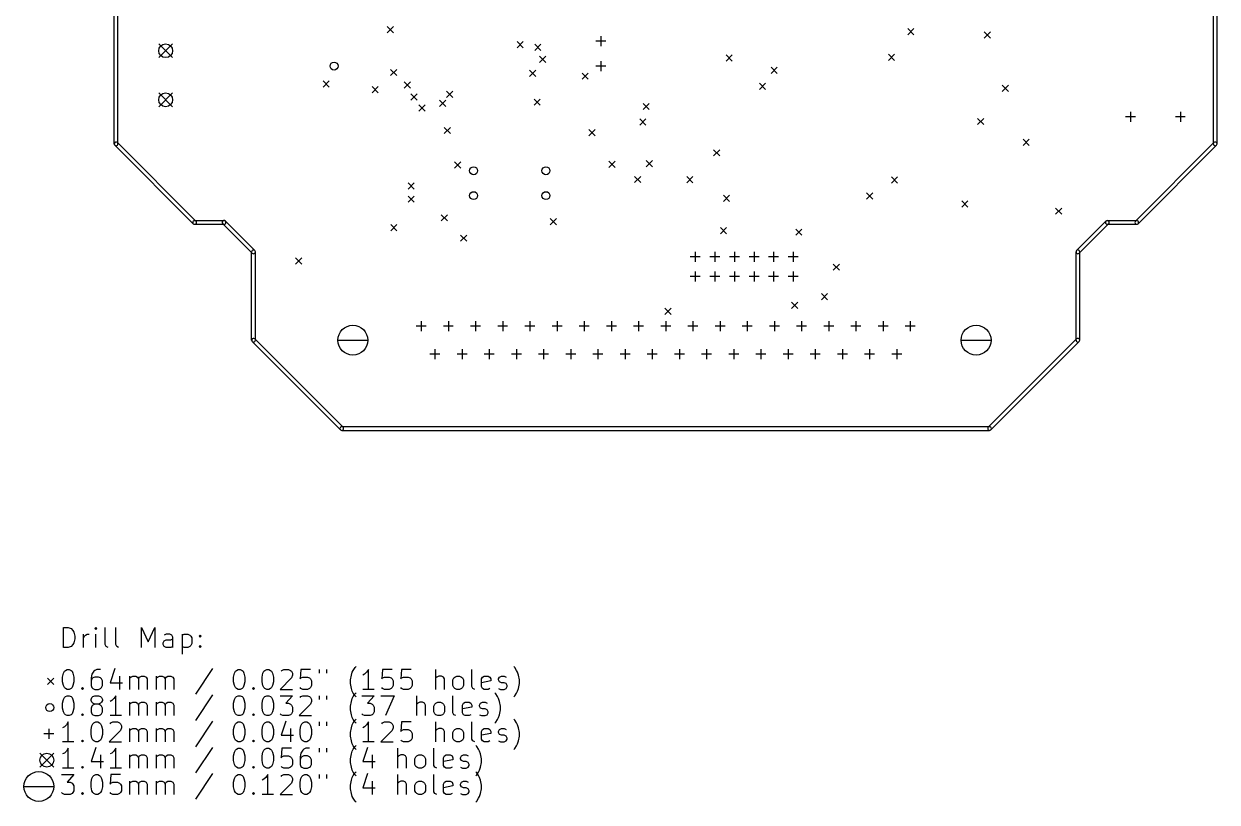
# Model space of a CAD drawing. Extents: x 30158 to 78027, y 7839 to 69497.
# Drawn here: x 30158 to 78027, y 7839 to 39062 of the extents above; entities that cross this region are included whole.
import ezdxf

# ---------------------------------------------------------------- set-up
doc = ezdxf.new("R2010")
doc.units = 0
doc.layers.add('BLACK', color=1, linetype='CONTINUOUS')

msp = doc.modelspace()

# ---------------------------------------------------------------- linework, layer by layer
at = {"layer": 'BLACK'}
for p, q in [((33783, 34245), (33783, 55505)), ((33933, 34245), (33933, 55505)), ((77877, 34245), (77877, 55505)), ((78027, 34245), (78027, 55505)), ((44736, 38954), (44986, 38704)), ((44986, 38954), (44736, 38704)), ((65613, 38870), (65863, 38620)), ((65863, 38870), (65613, 38620)), ((49941, 38348), (50191, 38098)), ((50191, 38348), (49941, 38098)), ((53500, 38370), (53100, 38370)), ((53300, 38570), (53300, 38170)), ((68686, 38744), (68936, 38494)), ((68936, 38744), (68686, 38494)), ((35569, 38262), (36123, 37708)), ((36123, 38262), (35569, 37708)), ((50652, 38247), (50902, 37997)), ((50902, 38247), (50652, 37997)), ((58325, 37820), (58575, 37570)), ((58575, 37820), (58325, 37570)), ((64838, 37847), (65088, 37597)), ((65088, 37847), (64838, 37597)), ((50842, 37764), (51092, 37514)), ((51092, 37764), (50842, 37514)), ((53500, 37370), (53100, 37370)), ((53300, 37570), (53300, 37170)), ((44872, 37235), (45122, 36985)), ((45122, 37235), (44872, 36985)), ((50440, 37204), (50690, 36954)), ((50690, 37204), (50440, 36954)), ((52550, 37090), (52800, 36840)), ((52800, 37090), (52550, 36840)), ((60131, 37326), (60381, 37076)), ((60381, 37326), (60131, 37076)), ((42159, 36772), (42409, 36522)), ((42409, 36772), (42159, 36522)), ((44125, 36545), (44375, 36295)), ((44375, 36545), (44125, 36295)), ((45414, 36736), (45664, 36486)), ((45664, 36736), (45414, 36486)), ((59662, 36681), (59912, 36431)), ((59912, 36681), (59662, 36431)), ((69404, 36600), (69654, 36350)), ((69654, 36600), (69404, 36350)), ((35569, 36294), (36123, 35740)), ((36123, 36294), (35569, 35740)), ((45685, 36257), (45935, 36007)), ((45935, 36257), (45685, 36007)), ((46835, 36000), (47085, 35750)), ((47085, 36000), (46835, 35750)), ((47114, 36356), (47364, 36106)), ((47364, 36356), (47114, 36106)), ((50625, 36045), (50875, 35795)), ((50875, 36045), (50625, 35795)), ((46001, 35815), (46251, 35565)), ((46251, 35815), (46001, 35565)), ((54997, 35870), (55247, 35620)), ((55247, 35870), (54997, 35620)), ((74551, 35527), (74551, 35127)), ((76551, 35527), (76551, 35127)), ((54864, 35249), (55114, 34999)), ((55114, 35249), (54864, 34999)), ((68413, 35270), (68663, 35020)), ((68663, 35270), (68413, 35020)), ((74751, 35327), (74351, 35327)), ((76751, 35327), (76351, 35327)), ((47025, 34908), (47275, 34658)), ((47275, 34908), (47025, 34658)), ((52826, 34823), (53076, 34573)), ((53076, 34823), (52826, 34573)), ((36955, 31042), (33805, 34192)), ((37061, 31148), (33911, 34298)), ((57829, 34014), (58079, 33764)), ((58079, 34014), (57829, 33764)), ((70240, 34433), (70490, 34183)), ((70490, 34433), (70240, 34183)), ((77898, 34298), (74750, 31150)), ((78004, 34192), (74856, 31044)), ((47434, 33529), (47684, 33279)), ((47684, 33529), (47434, 33279)), ((53625, 33547), (53875, 33297)), ((53875, 33547), (53625, 33297)), ((55124, 33575), (55374, 33325)), ((55374, 33575), (55124, 33325)), ((45570, 32679), (45820, 32429)), ((45820, 32679), (45570, 32429)), ((54660, 32942), (54910, 32692)), ((54910, 32942), (54660, 32692)), ((56747, 32932), (56997, 32682)), ((56997, 32932), (56747, 32682)), ((64961, 32921), (65211, 32671)), ((65211, 32921), (64961, 32671)), ((45568, 32155), (45818, 31905)), ((45818, 32155), (45568, 31905)), ((58220, 32183), (58470, 31933)), ((58470, 32183), (58220, 31933)), ((63961, 32279), (64211, 32029)), ((64211, 32279), (63961, 32029)), ((67782, 31959), (68032, 31709)), ((68032, 31959), (67782, 31709)), ((71548, 31671), (71798, 31421)), ((71798, 31671), (71548, 31421)), ((37008, 31170), (38188, 31170)), ((39422, 29968), (38242, 31148)), ((46896, 31406), (47146, 31156)), ((47146, 31406), (46896, 31156)), ((51270, 31250), (51520, 31000)), ((51520, 31250), (51270, 31000)), ((73568, 31149), (72388, 29969)), ((73622, 31171), (74802, 31171)), ((37008, 31020), (38188, 31020)), ((39316, 29862), (38136, 31042)), ((44875, 31011), (45125, 30761)), ((45125, 31011), (44875, 30761)), ((58100, 30887), (58350, 30637)), ((58350, 30887), (58100, 30637)), ((61122, 30831), (61372, 30581)), ((61372, 30831), (61122, 30581)), ((73674, 31043), (72494, 29863)), ((73622, 31021), (74802, 31021)), ((47678, 30590), (47928, 30340)), ((47928, 30590), (47678, 30340)), ((39295, 26372), (39295, 29914)), ((39445, 26372), (39445, 29914)), ((57286, 29718), (56886, 29718)), ((57086, 29918), (57086, 29518)), ((58074, 29718), (57674, 29718)), ((57874, 29918), (57874, 29518)), ((58861, 29718), (58461, 29718)), ((58661, 29918), (58661, 29518)), ((59649, 29718), (59249, 29718)), ((59449, 29918), (59449, 29518)), ((60436, 29718), (60036, 29718)), ((60236, 29918), (60236, 29518)), ((61224, 29718), (60824, 29718)), ((61024, 29918), (61024, 29518)), ((72366, 26371), (72366, 29915)), ((72516, 26371), (72516, 29915)), ((41059, 29670), (41309, 29420)), ((41309, 29670), (41059, 29420)), ((62624, 29426), (62874, 29176)), ((62874, 29426), (62624, 29176)), ((57286, 28930), (56886, 28930)), ((57086, 29130), (57086, 28730)), ((58074, 28930), (57674, 28930)), ((57874, 29130), (57874, 28730)), ((58861, 28930), (58461, 28930)), ((58661, 29130), (58661, 28730)), ((59649, 28930), (59249, 28930)), ((59449, 29130), (59449, 28730)), ((60436, 28930), (60036, 28930)), ((60236, 29130), (60236, 28730)), ((61224, 28930), (60824, 28930)), ((61024, 29130), (61024, 28730)), ((62153, 28247), (62403, 27997)), ((62403, 28247), (62153, 27997)), ((60952, 27894), (61202, 27644)), ((61202, 27894), (60952, 27644)), ((55875, 27658), (56125, 27408)), ((56125, 27658), (55875, 27408)), ((46296, 26931), (45896, 26931)), ((46096, 27131), (46096, 26731)), ((47386, 26931), (46986, 26931)), ((47186, 27131), (47186, 26731)), ((48476, 26931), (48076, 26931)), ((48276, 27131), (48276, 26731)), ((49566, 26931), (49166, 26931)), ((49366, 27131), (49366, 26731)), ((50656, 26931), (50256, 26931)), ((50456, 27131), (50456, 26731)), ((51746, 26931), (51346, 26931)), ((51546, 27131), (51546, 26731)), ((52836, 26931), (52436, 26931)), ((52636, 27131), (52636, 26731)), ((53926, 26931), (53526, 26931)), ((53726, 27131), (53726, 26731)), ((55016, 26931), (54616, 26931)), ((54816, 27131), (54816, 26731)), ((56106, 26931), (55706, 26931)), ((55906, 27131), (55906, 26731)), ((57196, 26931), (56796, 26931)), ((56996, 27131), (56996, 26731)), ((58286, 26931), (57886, 26931)), ((58086, 27131), (58086, 26731)), ((59376, 26931), (58976, 26931)), ((59176, 27131), (59176, 26731)), ((60466, 26931), (60066, 26931)), ((60266, 27131), (60266, 26731)), ((61556, 26931), (61156, 26931)), ((61356, 27131), (61356, 26731)), ((62646, 26931), (62246, 26931)), ((62446, 27131), (62446, 26731)), ((63736, 26931), (63336, 26931)), ((63536, 27131), (63536, 26731)), ((64826, 26931), (64426, 26931)), ((64626, 27131), (64626, 26731)), ((65916, 26931), (65516, 26931)), ((65716, 27131), (65716, 26731)), ((42965, 22882), (39423, 26424)), ((42756, 26371), (43956, 26371)), ((67756, 26371), (68956, 26371)), ((72387, 26424), (68845, 22882)), ((42859, 22776), (39317, 26318)), ((46646, 26011), (46646, 25611)), ((47736, 26011), (47736, 25611)), ((48826, 26011), (48826, 25611)), ((49916, 26011), (49916, 25611)), ((51006, 26011), (51006, 25611)), ((52096, 26011), (52096, 25611)), ((53186, 26011), (53186, 25611)), ((54276, 26011), (54276, 25611)), ((55366, 26011), (55366, 25611)), ((56456, 26011), (56456, 25611)), ((57546, 26011), (57546, 25611)), ((58636, 26011), (58636, 25611)), ((59726, 26011), (59726, 25611)), ((60816, 26011), (60816, 25611)), ((61906, 26011), (61906, 25611)), ((62996, 26011), (62996, 25611)), ((64086, 26011), (64086, 25611)), ((65176, 26011), (65176, 25611)), ((72493, 26318), (68951, 22776)), ((46846, 25811), (46446, 25811)), ((47936, 25811), (47536, 25811)), ((49026, 25811), (48626, 25811)), ((50116, 25811), (49716, 25811)), ((51206, 25811), (50806, 25811)), ((52296, 25811), (51896, 25811)), ((53386, 25811), (52986, 25811)), ((54476, 25811), (54076, 25811)), ((55566, 25811), (55166, 25811)), ((56656, 25811), (56256, 25811)), ((57746, 25811), (57346, 25811)), ((58836, 25811), (58436, 25811)), ((59926, 25811), (59526, 25811)), ((61016, 25811), (60616, 25811)), ((62106, 25811), (61706, 25811)), ((63196, 25811), (62796, 25811)), ((64286, 25811), (63886, 25811)), ((65376, 25811), (64976, 25811)), ((42913, 22903), (68897, 22903)), ((42913, 22753), (68897, 22753)), ((31748, 14044), (31748, 14844)), ((31748, 14844), (31939, 14844)), ((31939, 14844), (32053, 14806)), ((33043, 14844), (33005, 14806)), ((33082, 14806), (33043, 14844)), ((33043, 14844), (33043, 14768)), ((33424, 14158), (33424, 14844)), ((33843, 14158), (33843, 14844)), ((34872, 14044), (34872, 14844)), ((34872, 14844), (35139, 14273)), ((35139, 14273), (35406, 14844)), ((35406, 14844), (35406, 14044)), ((32053, 14806), (32129, 14730)), ((32129, 14730), (32168, 14654)), ((32168, 14654), (32206, 14501)), ((32206, 14387), (32168, 14235)), ((32206, 14501), (32206, 14387)), ((32548, 14044), (32548, 14578)), ((32548, 14425), (32587, 14501)), ((32587, 14501), (32625, 14539)), ((32625, 14539), (32701, 14578)), ((32701, 14578), (32777, 14578)), ((33005, 14806), (33043, 14768)), ((33043, 14768), (33082, 14806)), ((33043, 14044), (33043, 14578)), ((35863, 14578), (35786, 14539)), ((36015, 14578), (35863, 14578)), ((36091, 14539), (36015, 14578)), ((36053, 14349), (36129, 14387)), ((36129, 14463), (36091, 14539)), ((36129, 14044), (36129, 14463)), ((36510, 14578), (36510, 13778)), ((36510, 14539), (36587, 14578)), ((36587, 14578), (36739, 14578)), ((36739, 14578), (36815, 14539)), ((36815, 14539), (36853, 14501)), ((36853, 14501), (36891, 14425)), ((36891, 14425), (36891, 14197)), ((37196, 14501), (37234, 14539)), ((37234, 14463), (37196, 14501)), ((37234, 14539), (37273, 14501)), ((37234, 14539), (37234, 14463)), ((37273, 14501), (37234, 14463)), ((31939, 14044), (31748, 14044)), ((32053, 14082), (31939, 14044)), ((32129, 14158), (32053, 14082)), ((32168, 14235), (32129, 14158)), ((33463, 14082), (33424, 14158)), ((33539, 14044), (33463, 14082)), ((33882, 14082), (33843, 14158)), ((33958, 14044), (33882, 14082)), ((35748, 14235), (35786, 14311)), ((35748, 14158), (35748, 14235)), ((35786, 14082), (35748, 14158)), ((35786, 14311), (35863, 14349)), ((35863, 14044), (35786, 14082)), ((35863, 14349), (36053, 14349)), ((36053, 14044), (35863, 14044)), ((36129, 14082), (36053, 14044)), ((36587, 14044), (36510, 14082)), ((36739, 14044), (36587, 14044)), ((36815, 14082), (36739, 14044)), ((36853, 14120), (36815, 14082)), ((36891, 14197), (36853, 14120)), ((37196, 14082), (37234, 14120)), ((37234, 14044), (37196, 14082)), ((37234, 14120), (37273, 14082)), ((37234, 14120), (37234, 14044)), ((37273, 14082), (37234, 14044)), ((31710, 12859), (31748, 13012)), ((31748, 13012), (31787, 13088)), ((31787, 13088), (31825, 13126)), ((31825, 13126), (31901, 13164)), ((31901, 13164), (31977, 13164)), ((31977, 13164), (32053, 13126)), ((32053, 13126), (32091, 13088)), ((32091, 13088), (32129, 13012)), ((32129, 13012), (32168, 12859)), ((32891, 12974), (32853, 12821)), ((32968, 13088), (32891, 12974)), ((33006, 13126), (32968, 13088)), ((33082, 13164), (33006, 13126)), ((33234, 13164), (33082, 13164)), ((33806, 13202), (33615, 12631)), ((37731, 13202), (37045, 12174)), ((38569, 12859), (38607, 13012)), ((38607, 13012), (38646, 13088)), ((38646, 13088), (38684, 13126)), ((38684, 13126), (38760, 13164)), ((38760, 13164), (38836, 13164)), ((38836, 13164), (38912, 13126)), ((38912, 13126), (38950, 13088)), ((38950, 13088), (38988, 13012)), ((38988, 13012), (39027, 12859)), ((39712, 12859), (39750, 13012)), ((39750, 13012), (39789, 13088)), ((39789, 13088), (39827, 13126)), ((39827, 13126), (39903, 13164)), ((39903, 13164), (39979, 13164)), ((39979, 13164), (40055, 13126)), ((40055, 13126), (40093, 13088)), ((40093, 13088), (40131, 13012)), ((40131, 13012), (40170, 12859)), ((40474, 13088), (40512, 13126)), ((40512, 13126), (40589, 13164)), ((40589, 13164), (40779, 13164)), ((40779, 13164), (40855, 13126)), ((40855, 13126), (40893, 13088)), ((40893, 13088), (40932, 13012)), ((40932, 12936), (40893, 12821)), ((40932, 13012), (40932, 12936)), ((41274, 13164), (41236, 12783)), ((41655, 13164), (41274, 13164)), ((41998, 13164), (41998, 13012)), ((42303, 13164), (42303, 13012)), ((43256, 12745), (43295, 12936)), ((43295, 12936), (43333, 13050)), ((43333, 13050), (43371, 13126)), ((43371, 13126), (43447, 13240)), ((43447, 13240), (43485, 13278)), ((43828, 12974), (43751, 12936)), ((43904, 13050), (43828, 12974)), ((43980, 13164), (43904, 13050)), ((43980, 12364), (43980, 13164)), ((44551, 13164), (44513, 12783)), ((44932, 13164), (44551, 13164)), ((45313, 13164), (45275, 12783)), ((45694, 13164), (45313, 13164)), ((46685, 12364), (46685, 13164)), ((48133, 12478), (48133, 13164)), ((49848, 13240), (49810, 13278)), ((49925, 13126), (49848, 13240)), ((49963, 13050), (49925, 13126)), ((50001, 12936), (49963, 13050)), ((50039, 12745), (50001, 12936)), ((31108, 12813), (31358, 12563)), ((31358, 12813), (31108, 12563)), ((31710, 12669), (31710, 12859)), ((31748, 12517), (31710, 12669)), ((31787, 12440), (31748, 12517)), ((32129, 12517), (32091, 12440)), ((32168, 12669), (32129, 12517)), ((32168, 12859), (32168, 12669)), ((32853, 12821), (32853, 12517)), ((32891, 12783), (32853, 12707)), ((32853, 12517), (32891, 12440)), ((32930, 12821), (32891, 12783)), ((33006, 12859), (32930, 12821)), ((33158, 12859), (33006, 12859)), ((33234, 12821), (33158, 12859)), ((33272, 12783), (33234, 12821)), ((33311, 12707), (33272, 12783)), ((33272, 12440), (33311, 12517)), ((33311, 12517), (33311, 12707)), ((33615, 12631), (34111, 12631)), ((33996, 12898), (33996, 12364)), ((34415, 12364), (34415, 12898)), ((34415, 12821), (34454, 12859)), ((34454, 12859), (34530, 12898)), ((34530, 12898), (34644, 12898)), ((34644, 12898), (34720, 12859)), ((34720, 12859), (34758, 12783)), ((34758, 12783), (34796, 12859)), ((34758, 12783), (34758, 12364)), ((34796, 12859), (34873, 12898)), ((34873, 12898), (34987, 12898)), ((34987, 12898), (35063, 12859)), ((35063, 12859), (35101, 12783)), ((35101, 12783), (35101, 12364)), ((35482, 12364), (35482, 12898)), ((35482, 12821), (35521, 12859)), ((35521, 12859), (35597, 12898)), ((35597, 12898), (35711, 12898)), ((35711, 12898), (35787, 12859)), ((35787, 12859), (35825, 12783)), ((35825, 12783), (35863, 12859)), ((35825, 12783), (35825, 12364)), ((35863, 12859), (35940, 12898)), ((35940, 12898), (36054, 12898)), ((36054, 12898), (36130, 12859)), ((36130, 12859), (36168, 12783)), ((36168, 12783), (36168, 12364)), ((38569, 12669), (38569, 12859)), ((38607, 12517), (38569, 12669)), ((38646, 12440), (38607, 12517)), ((38988, 12517), (38950, 12440)), ((39027, 12669), (38988, 12517)), ((39027, 12859), (39027, 12669)), ((39712, 12669), (39712, 12859)), ((39750, 12517), (39712, 12669)), ((39789, 12440), (39750, 12517)), ((40131, 12517), (40093, 12440)), ((40170, 12669), (40131, 12517)), ((40170, 12859), (40170, 12669)), ((40893, 12821), (40436, 12364)), ((41236, 12783), (41274, 12821)), ((41274, 12821), (41351, 12859)), ((41351, 12859), (41541, 12859)), ((41541, 12859), (41617, 12821)), ((41617, 12821), (41655, 12783)), ((41655, 12783), (41694, 12707)), ((41694, 12517), (41655, 12440)), ((41694, 12707), (41694, 12517)), ((43256, 12593), (43256, 12745)), ((43295, 12402), (43256, 12593)), ((44513, 12783), (44551, 12821)), ((44551, 12821), (44628, 12859)), ((44628, 12859), (44818, 12859)), ((44818, 12859), (44894, 12821)), ((44894, 12821), (44932, 12783)), ((44932, 12783), (44971, 12707)), ((44971, 12517), (44932, 12440)), ((44971, 12707), (44971, 12517)), ((45275, 12783), (45313, 12821)), ((45313, 12821), (45390, 12859)), ((45390, 12859), (45580, 12859)), ((45580, 12859), (45656, 12821)), ((45656, 12821), (45694, 12783)), ((45694, 12783), (45733, 12707)), ((45733, 12517), (45694, 12440)), ((45733, 12707), (45733, 12517)), ((46724, 12859), (46685, 12821)), ((46800, 12898), (46724, 12859)), ((46914, 12898), (46800, 12898)), ((46990, 12859), (46914, 12898)), ((47028, 12783), (46990, 12859)), ((47028, 12364), (47028, 12783)), ((47371, 12745), (47409, 12821)), ((47371, 12517), (47371, 12745)), ((47409, 12440), (47371, 12517)), ((47409, 12821), (47448, 12859)), ((47448, 12859), (47524, 12898)), ((47524, 12898), (47638, 12898)), ((47638, 12898), (47714, 12859)), ((47714, 12859), (47752, 12821)), ((47752, 12821), (47790, 12745)), ((47790, 12517), (47752, 12440)), ((47790, 12745), (47790, 12517)), ((48172, 12402), (48133, 12478)), ((48514, 12783), (48552, 12859)), ((48514, 12478), (48514, 12783)), ((48895, 12707), (48514, 12631)), ((48552, 12402), (48514, 12478)), ((48552, 12859), (48629, 12898)), ((48629, 12898), (48781, 12898)), ((48781, 12898), (48857, 12859)), ((48857, 12859), (48895, 12783)), ((48895, 12783), (48895, 12707)), ((49200, 12783), (49238, 12859)), ((49200, 12745), (49200, 12783)), ((49238, 12669), (49200, 12745)), ((49238, 12859), (49315, 12898)), ((49315, 12631), (49238, 12669)), ((49315, 12898), (49429, 12898)), ((49429, 12631), (49315, 12631)), ((49429, 12898), (49505, 12859)), ((49505, 12593), (49429, 12631)), ((49543, 12517), (49505, 12593)), ((49505, 12402), (49543, 12478)), ((49543, 12478), (49543, 12517)), ((50001, 12402), (50039, 12593)), ((50039, 12593), (50039, 12745)), ((31748, 11957), (31787, 12033)), ((31825, 12402), (31787, 12440)), ((31787, 12033), (31825, 12071)), ((31901, 12364), (31825, 12402)), ((31825, 12071), (31901, 12109)), ((31977, 12364), (31901, 12364)), ((31901, 12109), (31977, 12109)), ((32053, 12402), (31977, 12364)), ((31977, 12109), (32053, 12071)), ((32091, 12440), (32053, 12402)), ((32053, 12071), (32091, 12033)), ((32091, 12033), (32129, 11957)), ((32472, 12402), (32510, 12440)), ((32510, 12364), (32472, 12402)), ((32510, 12440), (32549, 12402)), ((32510, 12440), (32510, 12364)), ((32549, 12402), (32510, 12364)), ((32853, 11957), (32891, 12033)), ((32891, 12440), (32930, 12402)), ((32891, 12033), (32930, 12071)), ((32930, 12402), (33006, 12364)), ((32930, 12071), (33006, 12109)), ((33006, 12364), (33158, 12364)), ((33006, 12109), (33158, 12109)), ((33158, 12364), (33234, 12402)), ((33158, 12109), (33234, 12071)), ((33234, 12402), (33272, 12440)), ((33234, 12071), (33272, 12033)), ((33272, 12033), (33311, 11957)), ((33768, 11995), (33692, 11919)), ((33844, 12109), (33768, 11995)), ((33844, 11309), (33844, 12109)), ((37731, 12147), (37045, 11119)), ((38607, 11957), (38646, 12033)), ((38684, 12402), (38646, 12440)), ((38646, 12033), (38684, 12071)), ((38760, 12364), (38684, 12402)), ((38684, 12071), (38760, 12109)), ((38836, 12364), (38760, 12364)), ((38760, 12109), (38836, 12109)), ((38912, 12402), (38836, 12364)), ((38836, 12109), (38912, 12071)), ((38950, 12440), (38912, 12402)), ((38912, 12071), (38950, 12033)), ((38950, 12033), (38988, 11957)), ((39331, 12402), (39369, 12440)), ((39369, 12364), (39331, 12402)), ((39369, 12440), (39408, 12402)), ((39369, 12440), (39369, 12364)), ((39408, 12402), (39369, 12364)), ((39750, 11957), (39789, 12033)), ((39827, 12402), (39789, 12440)), ((39789, 12033), (39827, 12071)), ((39903, 12364), (39827, 12402)), ((39827, 12071), (39903, 12109)), ((39979, 12364), (39903, 12364)), ((39903, 12109), (39979, 12109)), ((40055, 12402), (39979, 12364)), ((39979, 12109), (40055, 12071)), ((40093, 12440), (40055, 12402)), ((40055, 12071), (40093, 12033)), ((40093, 12033), (40131, 11957)), ((40436, 12364), (40932, 12364)), ((40436, 12109), (40932, 12109)), ((40932, 12109), (40665, 11804)), ((41274, 12402), (41236, 12440)), ((41236, 12033), (41274, 12071)), ((41351, 12364), (41274, 12402)), ((41274, 12071), (41351, 12109)), ((41541, 12364), (41351, 12364)), ((41351, 12109), (41541, 12109)), ((41617, 12402), (41541, 12364)), ((41541, 12109), (41617, 12071)), ((41655, 12440), (41617, 12402)), ((41617, 12071), (41655, 12033)), ((41655, 12033), (41694, 11957)), ((41998, 12109), (41998, 11957)), ((42303, 12109), (42303, 11957)), ((43333, 12288), (43295, 12402)), ((43295, 11881), (43333, 11995)), ((43371, 12212), (43333, 12288)), ((43333, 11995), (43371, 12071)), ((43447, 12098), (43371, 12212)), ((43371, 12071), (43447, 12185)), ((43447, 12185), (43485, 12223)), ((43485, 12059), (43447, 12098)), ((43713, 12109), (44209, 12109)), ((44209, 12364), (43751, 12364)), ((44209, 12109), (43942, 11804)), ((44475, 12109), (45009, 12109)), ((44551, 12402), (44513, 12440)), ((44628, 12364), (44551, 12402)), ((44818, 12364), (44628, 12364)), ((45009, 12109), (44666, 11309)), ((44894, 12402), (44818, 12364)), ((44932, 12440), (44894, 12402)), ((45313, 12402), (45275, 12440)), ((45390, 12364), (45313, 12402)), ((45580, 12364), (45390, 12364)), ((45656, 12402), (45580, 12364)), ((45694, 12440), (45656, 12402)), ((45923, 11309), (45923, 12109)), ((47371, 11423), (47371, 12109)), ((47448, 12402), (47409, 12440)), ((47524, 12364), (47448, 12402)), ((47638, 12364), (47524, 12364)), ((47714, 12402), (47638, 12364)), ((47752, 12440), (47714, 12402)), ((48248, 12364), (48172, 12402)), ((48629, 12364), (48552, 12402)), ((48781, 12364), (48629, 12364)), ((48857, 12402), (48781, 12364)), ((49086, 12185), (49048, 12223)), ((49163, 12071), (49086, 12185)), ((49201, 11995), (49163, 12071)), ((49200, 12402), (49277, 12364)), ((49239, 11881), (49201, 11995)), ((49277, 12364), (49429, 12364)), ((49429, 12364), (49505, 12402)), ((49810, 12059), (49848, 12098)), ((49848, 12098), (49925, 12212)), ((49925, 12212), (49963, 12288)), ((49963, 12288), (50001, 12402)), ((31710, 11804), (31748, 11957)), ((31710, 11614), (31710, 11804)), ((31748, 11462), (31710, 11614)), ((32129, 11957), (32168, 11804)), ((32168, 11614), (32129, 11462)), ((32168, 11804), (32168, 11614)), ((32853, 11919), (32853, 11957)), ((32891, 11843), (32853, 11919)), ((32891, 11690), (32853, 11614)), ((32853, 11614), (32853, 11462)), ((32930, 11804), (32891, 11843)), ((32930, 11728), (32891, 11690)), ((33006, 11766), (32930, 11804)), ((33006, 11766), (32930, 11728)), ((33158, 11766), (33006, 11766)), ((33234, 11804), (33158, 11766)), ((33234, 11728), (33158, 11766)), ((33272, 11843), (33234, 11804)), ((33272, 11690), (33234, 11728)), ((33311, 11919), (33272, 11843)), ((33311, 11614), (33272, 11690)), ((33311, 11957), (33311, 11919)), ((33311, 11462), (33311, 11614)), ((33692, 11919), (33615, 11881)), ((34415, 11309), (34415, 11843)), ((34415, 11766), (34454, 11804)), ((34454, 11804), (34530, 11843)), ((34530, 11843), (34644, 11843)), ((34644, 11843), (34720, 11804)), ((34720, 11804), (34758, 11728)), ((34758, 11728), (34796, 11804)), ((34758, 11728), (34758, 11309)), ((34796, 11804), (34873, 11843)), ((34873, 11843), (34987, 11843)), ((34987, 11843), (35063, 11804)), ((35063, 11804), (35101, 11728)), ((35101, 11728), (35101, 11309)), ((35482, 11309), (35482, 11843)), ((35482, 11766), (35521, 11804)), ((35521, 11804), (35597, 11843)), ((35597, 11843), (35711, 11843)), ((35711, 11843), (35787, 11804)), ((35787, 11804), (35825, 11728)), ((35825, 11728), (35863, 11804)), ((35825, 11728), (35825, 11309)), ((35863, 11804), (35940, 11843)), ((35940, 11843), (36054, 11843)), ((36054, 11843), (36130, 11804)), ((36130, 11804), (36168, 11728)), ((36168, 11728), (36168, 11309)), ((38569, 11804), (38607, 11957)), ((38569, 11614), (38569, 11804)), ((38607, 11462), (38569, 11614)), ((38988, 11957), (39027, 11804)), ((39027, 11614), (38988, 11462)), ((39027, 11804), (39027, 11614)), ((39712, 11804), (39750, 11957)), ((39712, 11614), (39712, 11804)), ((39750, 11462), (39712, 11614)), ((40131, 11957), (40170, 11804)), ((40170, 11614), (40131, 11462)), ((40170, 11804), (40170, 11614)), ((40665, 11804), (40779, 11804)), ((40779, 11804), (40855, 11766)), ((40855, 11766), (40893, 11728)), ((40893, 11728), (40932, 11652)), ((40932, 11652), (40932, 11462)), ((41655, 11766), (41198, 11309)), ((41694, 11881), (41655, 11766)), ((41694, 11957), (41694, 11881)), ((43256, 11690), (43295, 11881)), ((43256, 11538), (43256, 11690)), ((43295, 11347), (43256, 11538)), ((43942, 11804), (44056, 11804)), ((44056, 11804), (44132, 11766)), ((44132, 11766), (44170, 11728)), ((44170, 11728), (44209, 11652)), ((44209, 11652), (44209, 11462)), ((45962, 11804), (45923, 11766)), ((46038, 11843), (45962, 11804)), ((46152, 11843), (46038, 11843)), ((46228, 11804), (46152, 11843)), ((46266, 11728), (46228, 11804)), ((46266, 11309), (46266, 11728)), ((46609, 11690), (46647, 11766)), ((46609, 11462), (46609, 11690)), ((46647, 11766), (46686, 11804)), ((46686, 11804), (46762, 11843)), ((46762, 11843), (46876, 11843)), ((46876, 11843), (46952, 11804)), ((46952, 11804), (46990, 11766)), ((46990, 11766), (47028, 11690)), ((47028, 11690), (47028, 11462)), ((47752, 11728), (47790, 11804)), ((47752, 11423), (47752, 11728)), ((48133, 11652), (47752, 11576)), ((47790, 11804), (47867, 11843)), ((47867, 11843), (48019, 11843)), ((48019, 11843), (48095, 11804)), ((48095, 11804), (48133, 11728)), ((48133, 11728), (48133, 11652)), ((48438, 11728), (48476, 11804)), ((48438, 11690), (48438, 11728)), ((48476, 11614), (48438, 11690)), ((48476, 11804), (48553, 11843)), ((48553, 11576), (48476, 11614)), ((48553, 11843), (48667, 11843)), ((48667, 11576), (48553, 11576)), ((48667, 11843), (48743, 11804)), ((48743, 11538), (48667, 11576)), ((48781, 11462), (48743, 11538)), ((49277, 11690), (49239, 11881)), ((49239, 11347), (49277, 11538)), ((49277, 11538), (49277, 11690)), ((31787, 11385), (31748, 11462)), ((31825, 11347), (31787, 11385)), ((31901, 11309), (31825, 11347)), ((31939, 11054), (31863, 10940)), ((31977, 11309), (31901, 11309)), ((31939, 10254), (31939, 11054)), ((32053, 11347), (31977, 11309)), ((32091, 11385), (32053, 11347)), ((32129, 11462), (32091, 11385)), ((32472, 11347), (32510, 11385)), ((32510, 11309), (32472, 11347)), ((32510, 11385), (32549, 11347)), ((32510, 11385), (32510, 11309)), ((32549, 11347), (32510, 11309)), ((32853, 11462), (32891, 11385)), ((32891, 11385), (32930, 11347)), ((32930, 11347), (33006, 11309)), ((32930, 10978), (32968, 11016)), ((32968, 11016), (33044, 11054)), ((33006, 11309), (33158, 11309)), ((33044, 11054), (33120, 11054)), ((33120, 11054), (33196, 11016)), ((33158, 11309), (33234, 11347)), ((33196, 11016), (33234, 10978)), ((33234, 11347), (33272, 11385)), ((33272, 11385), (33311, 11462)), ((34073, 11309), (33615, 11309)), ((33615, 10978), (33653, 11016)), ((33653, 11016), (33730, 11054)), ((33730, 11054), (33920, 11054)), ((33920, 11054), (33996, 11016)), ((33996, 11016), (34034, 10978)), ((37731, 11092), (37045, 10064)), ((38646, 11385), (38607, 11462)), ((38684, 11347), (38646, 11385)), ((38646, 10978), (38684, 11016)), ((38760, 11309), (38684, 11347)), ((38684, 11016), (38760, 11054)), ((38836, 11309), (38760, 11309)), ((38760, 11054), (38836, 11054)), ((38912, 11347), (38836, 11309)), ((38836, 11054), (38912, 11016)), ((38950, 11385), (38912, 11347)), ((38912, 11016), (38950, 10978)), ((38988, 11462), (38950, 11385)), ((39331, 11347), (39369, 11385)), ((39369, 11309), (39331, 11347)), ((39369, 11385), (39408, 11347)), ((39369, 11385), (39369, 11309)), ((39408, 11347), (39369, 11309)), ((39789, 11385), (39750, 11462)), ((39827, 11347), (39789, 11385)), ((39789, 10978), (39827, 11016)), ((39903, 11309), (39827, 11347)), ((39827, 11016), (39903, 11054)), ((39979, 11309), (39903, 11309)), ((39903, 11054), (39979, 11054)), ((40055, 11347), (39979, 11309)), ((39979, 11054), (40055, 11016)), ((40093, 11385), (40055, 11347)), ((40055, 11016), (40093, 10978)), ((40131, 11462), (40093, 11385)), ((40474, 11347), (40436, 11385)), ((40551, 11309), (40474, 11347)), ((40665, 11092), (40474, 10521)), ((40779, 11309), (40551, 11309)), ((40855, 11347), (40779, 11309)), ((40893, 11385), (40855, 11347)), ((40932, 11462), (40893, 11385)), ((41198, 11309), (41694, 11309)), ((41313, 10978), (41351, 11016)), ((41351, 11016), (41427, 11054)), ((41427, 11054), (41503, 11054)), ((41503, 11054), (41579, 11016)), ((41579, 11016), (41617, 10978)), ((41998, 11054), (41998, 10902)), ((42303, 11054), (42303, 10902)), ((43333, 11233), (43295, 11347)), ((43371, 11157), (43333, 11233)), ((43333, 10940), (43371, 11016)), ((43447, 11043), (43371, 11157)), ((43371, 11016), (43447, 11130)), ((43447, 11130), (43485, 11168)), ((43485, 11004), (43447, 11043)), ((43751, 11347), (43713, 11385)), ((43828, 11309), (43751, 11347)), ((44056, 11309), (43828, 11309)), ((43980, 11054), (43904, 10940)), ((43980, 10254), (43980, 11054)), ((44132, 11347), (44056, 11309)), ((44170, 11385), (44132, 11347)), ((44209, 11462), (44170, 11385)), ((44513, 10978), (44551, 11016)), ((44551, 11016), (44628, 11054)), ((44628, 11054), (44818, 11054)), ((44818, 11054), (44894, 11016)), ((44894, 11016), (44932, 10978)), ((45313, 11054), (45275, 10673)), ((45694, 11054), (45313, 11054)), ((46647, 11385), (46609, 11462)), ((46686, 11347), (46647, 11385)), ((46685, 10254), (46685, 11054)), ((46762, 11309), (46686, 11347)), ((46876, 11309), (46762, 11309)), ((46952, 11347), (46876, 11309)), ((46990, 11385), (46952, 11347)), ((47028, 11462), (46990, 11385)), ((47410, 11347), (47371, 11423)), ((47486, 11309), (47410, 11347)), ((47790, 11347), (47752, 11423)), ((47867, 11309), (47790, 11347)), ((48019, 11309), (47867, 11309)), ((48095, 11347), (48019, 11309)), ((48133, 10368), (48133, 11054)), ((48438, 11347), (48515, 11309)), ((48515, 11309), (48667, 11309)), ((48667, 11309), (48743, 11347)), ((48743, 11347), (48781, 11423)), ((48781, 11423), (48781, 11462)), ((49048, 11004), (49086, 11043)), ((49086, 11043), (49163, 11157)), ((49163, 11157), (49201, 11233)), ((49201, 11233), (49239, 11347)), ((49848, 11130), (49810, 11168)), ((49925, 11016), (49848, 11130)), ((49963, 10940), (49925, 11016)), ((31358, 10578), (30958, 10578)), ((31158, 10778), (31158, 10378)), ((31787, 10864), (31710, 10826)), ((31863, 10940), (31787, 10864)), ((32853, 10749), (32891, 10902)), ((32853, 10559), (32853, 10749)), ((32891, 10407), (32853, 10559)), ((32891, 10902), (32930, 10978)), ((33234, 10978), (33272, 10902)), ((33272, 10902), (33311, 10749)), ((33311, 10559), (33272, 10407)), ((33311, 10749), (33311, 10559)), ((34034, 10711), (33577, 10254)), ((34034, 10978), (34073, 10902)), ((34073, 10826), (34034, 10711)), ((34073, 10902), (34073, 10826)), ((34415, 10254), (34415, 10788)), ((34415, 10711), (34454, 10749)), ((34454, 10749), (34530, 10788)), ((34530, 10788), (34644, 10788)), ((34644, 10788), (34720, 10749)), ((34720, 10749), (34758, 10673)), ((34758, 10673), (34796, 10749)), ((34758, 10673), (34758, 10254)), ((34796, 10749), (34873, 10788)), ((34873, 10788), (34987, 10788)), ((34987, 10788), (35063, 10749)), ((35063, 10749), (35101, 10673)), ((35101, 10673), (35101, 10254)), ((35482, 10254), (35482, 10788)), ((35482, 10711), (35521, 10749)), ((35521, 10749), (35597, 10788)), ((35597, 10788), (35711, 10788)), ((35711, 10788), (35787, 10749)), ((35787, 10749), (35825, 10673)), ((35825, 10673), (35863, 10749)), ((35825, 10673), (35825, 10254)), ((35863, 10749), (35940, 10788)), ((35940, 10788), (36054, 10788)), ((36054, 10788), (36130, 10749)), ((36130, 10749), (36168, 10673)), ((36168, 10673), (36168, 10254)), ((38569, 10749), (38607, 10902)), ((38569, 10559), (38569, 10749)), ((38607, 10407), (38569, 10559)), ((38607, 10902), (38646, 10978)), ((38950, 10978), (38988, 10902)), ((38988, 10902), (39027, 10749)), ((39027, 10559), (38988, 10407)), ((39027, 10749), (39027, 10559)), ((39712, 10749), (39750, 10902)), ((39712, 10559), (39712, 10749)), ((39750, 10407), (39712, 10559)), ((39750, 10902), (39789, 10978)), ((40093, 10978), (40131, 10902)), ((40131, 10902), (40170, 10749)), ((40170, 10559), (40131, 10407)), ((40170, 10749), (40170, 10559)), ((40855, 10788), (40855, 10254)), ((41236, 10749), (41274, 10902)), ((41236, 10559), (41236, 10749)), ((41274, 10407), (41236, 10559)), ((41274, 10902), (41313, 10978)), ((41617, 10978), (41655, 10902)), ((41655, 10902), (41694, 10749)), ((41694, 10559), (41655, 10407)), ((41694, 10749), (41694, 10559)), ((43256, 10635), (43295, 10826)), ((43256, 10483), (43256, 10635)), ((43295, 10826), (43333, 10940)), ((43828, 10864), (43751, 10826)), ((43904, 10940), (43828, 10864)), ((44932, 10711), (44475, 10254)), ((44932, 10978), (44971, 10902)), ((44971, 10826), (44932, 10711)), ((44971, 10902), (44971, 10826)), ((45275, 10673), (45313, 10711)), ((45313, 10711), (45390, 10749)), ((45390, 10749), (45580, 10749)), ((45580, 10749), (45656, 10711)), ((45656, 10711), (45694, 10673)), ((45694, 10673), (45733, 10597)), ((45733, 10597), (45733, 10407)), ((46724, 10749), (46685, 10711)), ((46800, 10788), (46724, 10749)), ((46914, 10788), (46800, 10788)), ((46990, 10749), (46914, 10788)), ((47028, 10673), (46990, 10749)), ((47028, 10254), (47028, 10673)), ((47371, 10635), (47409, 10711)), ((47371, 10407), (47371, 10635)), ((47409, 10711), (47448, 10749)), ((47448, 10749), (47524, 10788)), ((47524, 10788), (47638, 10788)), ((47638, 10788), (47714, 10749)), ((47714, 10749), (47752, 10711)), ((47752, 10711), (47790, 10635)), ((47790, 10635), (47790, 10407)), ((48514, 10673), (48552, 10749)), ((48514, 10368), (48514, 10673)), ((48895, 10597), (48514, 10521)), ((48552, 10749), (48629, 10788)), ((48629, 10788), (48781, 10788)), ((48781, 10788), (48857, 10749)), ((48857, 10749), (48895, 10673)), ((48895, 10673), (48895, 10597)), ((49200, 10673), (49238, 10749)), ((49200, 10635), (49200, 10673)), ((49238, 10559), (49200, 10635)), ((49238, 10749), (49315, 10788)), ((49315, 10521), (49238, 10559)), ((49315, 10788), (49429, 10788)), ((49429, 10788), (49505, 10749)), ((50001, 10826), (49963, 10940)), ((50039, 10635), (50001, 10826)), ((50039, 10483), (50039, 10635)), ((32168, 10254), (31710, 10254)), ((32472, 10292), (32510, 10330)), ((32510, 10254), (32472, 10292)), ((32510, 10330), (32549, 10292)), ((32510, 10330), (32510, 10254)), ((32549, 10292), (32510, 10254)), ((32930, 10330), (32891, 10407)), ((32968, 10292), (32930, 10330)), ((33044, 10254), (32968, 10292)), ((33120, 10254), (33044, 10254)), ((33196, 10292), (33120, 10254)), ((33234, 10330), (33196, 10292)), ((33272, 10407), (33234, 10330)), ((33577, 10254), (34073, 10254)), ((38646, 10330), (38607, 10407)), ((38684, 10292), (38646, 10330)), ((38760, 10254), (38684, 10292)), ((38836, 10254), (38760, 10254)), ((38912, 10292), (38836, 10254)), ((38950, 10330), (38912, 10292)), ((38988, 10407), (38950, 10330)), ((39331, 10292), (39369, 10330)), ((39369, 10254), (39331, 10292)), ((39369, 10330), (39408, 10292)), ((39369, 10330), (39369, 10254)), ((39408, 10292), (39369, 10254)), ((39789, 10330), (39750, 10407)), ((39827, 10292), (39789, 10330)), ((39903, 10254), (39827, 10292)), ((39979, 10254), (39903, 10254)), ((40055, 10292), (39979, 10254)), ((40093, 10330), (40055, 10292)), ((40131, 10407), (40093, 10330)), ((40474, 10521), (40970, 10521)), ((41313, 10330), (41274, 10407)), ((41351, 10292), (41313, 10330)), ((41427, 10254), (41351, 10292)), ((41503, 10254), (41427, 10254)), ((41579, 10292), (41503, 10254)), ((41617, 10330), (41579, 10292)), ((41655, 10407), (41617, 10330)), ((43295, 10292), (43256, 10483)), ((43333, 10178), (43295, 10292)), ((43371, 10102), (43333, 10178)), ((43447, 9988), (43371, 10102)), ((43371, 9961), (43447, 10075)), ((43447, 10075), (43485, 10113)), ((44209, 10254), (43751, 10254)), ((44475, 10254), (44971, 10254)), ((45313, 10292), (45275, 10330)), ((45390, 10254), (45313, 10292)), ((45580, 10254), (45390, 10254)), ((45656, 10292), (45580, 10254)), ((45694, 10330), (45656, 10292)), ((45733, 10407), (45694, 10330)), ((47409, 10330), (47371, 10407)), ((47448, 10292), (47409, 10330)), ((47524, 10254), (47448, 10292)), ((47638, 10254), (47524, 10254)), ((47714, 10292), (47638, 10254)), ((47752, 10330), (47714, 10292)), ((47790, 10407), (47752, 10330)), ((48172, 10292), (48133, 10368)), ((48248, 10254), (48172, 10292)), ((48324, 10075), (48286, 10113)), ((48401, 9961), (48324, 10075)), ((48552, 10292), (48514, 10368)), ((48629, 10254), (48552, 10292)), ((48781, 10254), (48629, 10254)), ((48857, 10292), (48781, 10254)), ((49200, 10292), (49277, 10254)), ((49277, 10254), (49429, 10254)), ((49429, 10521), (49315, 10521)), ((49505, 10483), (49429, 10521)), ((49429, 10254), (49505, 10292)), ((49543, 10407), (49505, 10483)), ((49505, 10292), (49543, 10368)), ((49543, 10368), (49543, 10407)), ((49848, 9988), (49925, 10102)), ((49925, 10102), (49963, 10178)), ((49963, 10178), (50001, 10292)), ((50001, 10292), (50039, 10483)), ((30803, 9800), (31357, 9246)), ((31357, 9800), (30803, 9246)), ((31787, 9809), (31710, 9771)), ((31863, 9885), (31787, 9809)), ((31939, 9999), (31863, 9885)), ((31939, 9199), (31939, 9999)), ((33044, 10037), (32853, 9466)), ((33234, 9733), (33234, 9199)), ((33692, 9809), (33615, 9771)), ((33768, 9885), (33692, 9809)), ((33844, 9999), (33768, 9885)), ((33844, 9199), (33844, 9999)), ((34415, 9199), (34415, 9733)), ((34415, 9656), (34454, 9694)), ((34454, 9694), (34530, 9733)), ((34530, 9733), (34644, 9733)), ((34644, 9733), (34720, 9694)), ((34720, 9694), (34758, 9618)), ((34758, 9618), (34796, 9694)), ((34758, 9618), (34758, 9199)), ((34796, 9694), (34873, 9733)), ((34873, 9733), (34987, 9733)), ((34987, 9733), (35063, 9694)), ((35063, 9694), (35101, 9618)), ((35101, 9618), (35101, 9199)), ((35482, 9199), (35482, 9733)), ((35482, 9656), (35521, 9694)), ((35521, 9694), (35597, 9733)), ((35597, 9733), (35711, 9733)), ((35711, 9733), (35787, 9694)), ((35787, 9694), (35825, 9618)), ((35825, 9618), (35863, 9694)), ((35825, 9618), (35825, 9199)), ((35863, 9694), (35940, 9733)), ((35940, 9733), (36054, 9733)), ((36054, 9733), (36130, 9694)), ((36130, 9694), (36168, 9618)), ((36168, 9618), (36168, 9199)), ((37731, 10037), (37045, 9009)), ((38569, 9694), (38607, 9847)), ((38569, 9504), (38569, 9694)), ((38607, 9847), (38646, 9923)), ((38646, 9923), (38684, 9961)), ((38684, 9961), (38760, 9999)), ((38760, 9999), (38836, 9999)), ((38836, 9999), (38912, 9961)), ((38912, 9961), (38950, 9923)), ((38950, 9923), (38988, 9847)), ((38988, 9847), (39027, 9694)), ((39027, 9694), (39027, 9504)), ((39712, 9694), (39750, 9847)), ((39712, 9504), (39712, 9694)), ((39750, 9847), (39789, 9923)), ((39789, 9923), (39827, 9961)), ((39827, 9961), (39903, 9999)), ((39903, 9999), (39979, 9999)), ((39979, 9999), (40055, 9961)), ((40055, 9961), (40093, 9923)), ((40093, 9923), (40131, 9847)), ((40131, 9847), (40170, 9694)), ((40170, 9694), (40170, 9504)), ((40512, 9999), (40474, 9618)), ((40474, 9618), (40512, 9656)), ((40893, 9999), (40512, 9999)), ((40512, 9656), (40589, 9694)), ((40589, 9694), (40779, 9694)), ((40779, 9694), (40855, 9656)), ((40855, 9656), (40893, 9618)), ((40893, 9618), (40932, 9542)), ((41274, 9809), (41236, 9656)), ((41236, 9656), (41236, 9352)), ((41274, 9618), (41236, 9542)), ((41351, 9923), (41274, 9809)), ((41313, 9656), (41274, 9618)), ((41389, 9694), (41313, 9656)), ((41389, 9961), (41351, 9923)), ((41465, 9999), (41389, 9961)), ((41541, 9694), (41389, 9694)), ((41617, 9999), (41465, 9999)), ((41617, 9656), (41541, 9694)), ((41655, 9618), (41617, 9656)), ((41694, 9542), (41655, 9618)), ((41998, 9999), (41998, 9847)), ((42303, 9999), (42303, 9847)), ((43256, 9580), (43295, 9771)), ((43256, 9428), (43256, 9580)), ((43295, 9771), (43333, 9885)), ((43333, 9885), (43371, 9961)), ((43485, 9949), (43447, 9988)), ((43942, 10037), (43751, 9466)), ((44132, 9733), (44132, 9199)), ((45161, 9199), (45161, 9999)), ((45200, 9694), (45161, 9656)), ((45276, 9733), (45200, 9694)), ((45390, 9733), (45276, 9733)), ((45466, 9694), (45390, 9733)), ((45504, 9618), (45466, 9694)), ((45504, 9199), (45504, 9618)), ((45847, 9580), (45885, 9656)), ((45847, 9352), (45847, 9580)), ((45885, 9656), (45924, 9694)), ((45924, 9694), (46000, 9733)), ((46000, 9733), (46114, 9733)), ((46114, 9733), (46190, 9694)), ((46190, 9694), (46228, 9656)), ((46228, 9656), (46266, 9580)), ((46266, 9580), (46266, 9352)), ((46609, 9313), (46609, 9999)), ((46990, 9618), (47028, 9694)), ((46990, 9313), (46990, 9618)), ((47028, 9694), (47105, 9733)), ((47105, 9733), (47257, 9733)), ((47257, 9733), (47333, 9694)), ((47333, 9694), (47371, 9618)), ((47371, 9618), (47371, 9542)), ((47676, 9618), (47714, 9694)), ((47676, 9580), (47676, 9618)), ((47714, 9504), (47676, 9580)), ((47714, 9694), (47791, 9733)), ((47791, 9733), (47905, 9733)), ((47905, 9733), (47981, 9694)), ((48439, 9885), (48401, 9961)), ((48477, 9771), (48439, 9885)), ((48515, 9580), (48477, 9771)), ((48515, 9428), (48515, 9580)), ((49810, 9949), (49848, 9988)), ((32168, 9199), (31710, 9199)), ((32472, 9237), (32510, 9275)), ((32510, 9199), (32472, 9237)), ((32510, 9275), (32549, 9237)), ((32510, 9275), (32510, 9199)), ((32549, 9237), (32510, 9199)), ((32853, 9466), (33349, 9466)), ((34073, 9199), (33615, 9199)), ((38607, 9352), (38569, 9504)), ((38646, 9275), (38607, 9352)), ((38684, 9237), (38646, 9275)), ((38760, 9199), (38684, 9237)), ((38836, 9199), (38760, 9199)), ((38912, 9237), (38836, 9199)), ((38950, 9275), (38912, 9237)), ((38988, 9352), (38950, 9275)), ((39027, 9504), (38988, 9352)), ((39331, 9237), (39369, 9275)), ((39369, 9199), (39331, 9237)), ((39369, 9275), (39408, 9237)), ((39369, 9275), (39369, 9199)), ((39408, 9237), (39369, 9199)), ((39750, 9352), (39712, 9504)), ((39789, 9275), (39750, 9352)), ((39827, 9237), (39789, 9275)), ((39903, 9199), (39827, 9237)), ((39979, 9199), (39903, 9199)), ((40055, 9237), (39979, 9199)), ((40093, 9275), (40055, 9237)), ((40131, 9352), (40093, 9275)), ((40170, 9504), (40131, 9352)), ((40512, 9237), (40474, 9275)), ((40589, 9199), (40512, 9237)), ((40779, 9199), (40589, 9199)), ((40855, 9237), (40779, 9199)), ((40893, 9275), (40855, 9237)), ((40932, 9352), (40893, 9275)), ((40932, 9542), (40932, 9352)), ((41236, 9352), (41274, 9275)), ((41274, 9275), (41313, 9237)), ((41313, 9237), (41389, 9199)), ((41389, 9199), (41541, 9199)), ((41541, 9199), (41617, 9237)), ((41617, 9237), (41655, 9275)), ((41655, 9275), (41694, 9352)), ((41694, 9352), (41694, 9542)), ((43295, 9237), (43256, 9428)), ((43333, 9123), (43295, 9237)), ((43371, 9047), (43333, 9123)), ((43751, 9466), (44247, 9466)), ((45885, 9275), (45847, 9352)), ((45924, 9237), (45885, 9275)), ((46000, 9199), (45924, 9237)), ((46114, 9199), (46000, 9199)), ((46190, 9237), (46114, 9199)), ((46228, 9275), (46190, 9237)), ((46266, 9352), (46228, 9275)), ((46648, 9237), (46609, 9313)), ((46724, 9199), (46648, 9237)), ((47371, 9542), (46990, 9466)), ((47028, 9237), (46990, 9313)), ((47105, 9199), (47028, 9237)), ((47257, 9199), (47105, 9199)), ((47333, 9237), (47257, 9199)), ((47676, 9237), (47753, 9199)), ((47791, 9466), (47714, 9504)), ((47753, 9199), (47905, 9199)), ((47905, 9466), (47791, 9466)), ((47981, 9428), (47905, 9466)), ((47905, 9199), (47981, 9237)), ((48019, 9352), (47981, 9428)), ((47981, 9237), (48019, 9313)), ((48019, 9313), (48019, 9352)), ((48401, 9047), (48439, 9123)), ((48439, 9123), (48477, 9237)), ((48477, 9237), (48515, 9428)), ((31672, 8944), (32168, 8944)), ((32168, 8944), (31901, 8639)), ((31901, 8639), (32015, 8639)), ((32015, 8639), (32091, 8601)), ((32853, 8639), (32891, 8792)), ((32853, 8449), (32853, 8639)), ((32891, 8792), (32930, 8868)), ((32930, 8868), (32968, 8906)), ((32968, 8906), (33044, 8944)), ((33044, 8944), (33120, 8944)), ((33120, 8944), (33196, 8906)), ((33196, 8906), (33234, 8868)), ((33234, 8868), (33272, 8792)), ((33272, 8792), (33311, 8639)), ((33311, 8639), (33311, 8449)), ((33653, 8944), (33615, 8563)), ((34034, 8944), (33653, 8944)), ((33653, 8601), (33730, 8639)), ((33730, 8639), (33920, 8639)), ((33920, 8639), (33996, 8601)), ((34415, 8144), (34415, 8678)), ((34415, 8601), (34454, 8639)), ((34454, 8639), (34530, 8678)), ((34530, 8678), (34644, 8678)), ((34644, 8678), (34720, 8639)), ((34720, 8639), (34758, 8563)), ((34758, 8563), (34796, 8639)), ((34796, 8639), (34873, 8678)), ((34873, 8678), (34987, 8678)), ((34987, 8678), (35063, 8639)), ((35063, 8639), (35101, 8563)), ((35482, 8144), (35482, 8678)), ((35482, 8601), (35521, 8639)), ((35521, 8639), (35597, 8678)), ((35597, 8678), (35711, 8678)), ((35711, 8678), (35787, 8639)), ((35787, 8639), (35825, 8563)), ((35825, 8563), (35863, 8639)), ((35863, 8639), (35940, 8678)), ((35940, 8678), (36054, 8678)), ((36054, 8678), (36130, 8639)), ((36130, 8639), (36168, 8563)), ((37731, 8982), (37045, 7954)), ((38569, 8639), (38607, 8792)), ((38569, 8449), (38569, 8639)), ((38607, 8792), (38646, 8868)), ((38646, 8868), (38684, 8906)), ((38684, 8906), (38760, 8944)), ((38760, 8944), (38836, 8944)), ((38836, 8944), (38912, 8906)), ((38912, 8906), (38950, 8868)), ((38950, 8868), (38988, 8792)), ((38988, 8792), (39027, 8639)), ((39027, 8639), (39027, 8449)), ((39789, 8754), (39712, 8716)), ((39865, 8830), (39789, 8754)), ((39941, 8944), (39865, 8830)), ((39941, 8144), (39941, 8944)), ((40474, 8868), (40512, 8906)), ((40512, 8906), (40589, 8944)), ((40589, 8944), (40779, 8944)), ((40779, 8944), (40855, 8906)), ((40855, 8906), (40893, 8868)), ((40893, 8868), (40932, 8792)), ((40932, 8716), (40893, 8601)), ((40932, 8792), (40932, 8716)), ((41236, 8639), (41274, 8792)), ((41236, 8449), (41236, 8639)), ((41274, 8792), (41313, 8868)), ((41313, 8868), (41351, 8906)), ((41351, 8906), (41427, 8944)), ((41427, 8944), (41503, 8944)), ((41503, 8944), (41579, 8906)), ((41579, 8906), (41617, 8868)), ((41617, 8868), (41655, 8792)), ((41655, 8792), (41694, 8639)), ((41694, 8639), (41694, 8449)), ((41998, 8944), (41998, 8792)), ((42303, 8944), (42303, 8792)), ((43256, 8525), (43295, 8716)), ((43295, 8716), (43333, 8830)), ((43333, 8830), (43371, 8906)), ((43447, 8933), (43371, 9047)), ((43371, 8906), (43447, 9020)), ((43447, 9020), (43485, 9058)), ((43485, 8894), (43447, 8933)), ((43942, 8982), (43751, 8411)), ((44132, 8678), (44132, 8144)), ((45161, 8144), (45161, 8944)), ((45200, 8639), (45161, 8601)), ((45276, 8678), (45200, 8639)), ((45390, 8678), (45276, 8678)), ((45466, 8639), (45390, 8678)), ((45504, 8563), (45466, 8639)), ((45885, 8601), (45924, 8639)), ((45924, 8639), (46000, 8678)), ((46000, 8678), (46114, 8678)), ((46114, 8678), (46190, 8639)), ((46190, 8639), (46228, 8601)), ((46609, 8258), (46609, 8944)), ((46990, 8563), (47028, 8639)), ((47028, 8639), (47105, 8678)), ((47105, 8678), (47257, 8678)), ((47257, 8678), (47333, 8639)), ((47333, 8639), (47371, 8563)), ((47676, 8563), (47714, 8639)), ((47714, 8639), (47791, 8678)), ((47791, 8678), (47905, 8678)), ((47905, 8678), (47981, 8639)), ((48324, 9020), (48286, 9058)), ((48286, 8894), (48324, 8933)), ((48324, 8933), (48401, 9047)), ((48401, 8906), (48324, 9020)), ((48439, 8830), (48401, 8906)), ((48477, 8716), (48439, 8830)), ((48515, 8525), (48477, 8716)), ((30158, 8468), (31358, 8468)), ((31710, 8182), (31672, 8220)), ((31787, 8144), (31710, 8182)), ((32015, 8144), (31787, 8144)), ((32091, 8182), (32015, 8144)), ((32091, 8601), (32129, 8563)), ((32129, 8220), (32091, 8182)), ((32129, 8563), (32168, 8487)), ((32168, 8297), (32129, 8220)), ((32168, 8487), (32168, 8297)), ((32472, 8182), (32510, 8220)), ((32510, 8144), (32472, 8182)), ((32510, 8220), (32549, 8182)), ((32510, 8220), (32510, 8144)), ((32549, 8182), (32510, 8144)), ((32891, 8297), (32853, 8449)), ((32930, 8220), (32891, 8297)), ((32968, 8182), (32930, 8220)), ((33044, 8144), (32968, 8182)), ((33120, 8144), (33044, 8144)), ((33196, 8182), (33120, 8144)), ((33234, 8220), (33196, 8182)), ((33272, 8297), (33234, 8220)), ((33311, 8449), (33272, 8297)), ((33615, 8563), (33653, 8601)), ((33653, 8182), (33615, 8220)), ((33730, 8144), (33653, 8182)), ((33920, 8144), (33730, 8144)), ((33996, 8182), (33920, 8144)), ((33996, 8601), (34034, 8563)), ((34034, 8220), (33996, 8182)), ((34034, 8563), (34073, 8487)), ((34073, 8297), (34034, 8220)), ((34073, 8487), (34073, 8297)), ((34758, 8563), (34758, 8144)), ((35101, 8563), (35101, 8144)), ((35825, 8563), (35825, 8144)), ((36168, 8563), (36168, 8144)), ((38607, 8297), (38569, 8449)), ((38646, 8220), (38607, 8297)), ((38684, 8182), (38646, 8220)), ((38760, 8144), (38684, 8182)), ((38836, 8144), (38760, 8144)), ((38912, 8182), (38836, 8144)), ((38950, 8220), (38912, 8182)), ((38988, 8297), (38950, 8220)), ((39027, 8449), (38988, 8297)), ((39331, 8182), (39369, 8220)), ((39369, 8144), (39331, 8182)), ((39369, 8220), (39408, 8182)), ((39369, 8220), (39369, 8144)), ((39408, 8182), (39369, 8144)), ((40170, 8144), (39712, 8144)), ((40893, 8601), (40436, 8144)), ((40436, 8144), (40932, 8144)), ((41274, 8297), (41236, 8449)), ((41313, 8220), (41274, 8297)), ((41351, 8182), (41313, 8220)), ((41427, 8144), (41351, 8182)), ((41503, 8144), (41427, 8144)), ((41579, 8182), (41503, 8144)), ((41617, 8220), (41579, 8182)), ((41655, 8297), (41617, 8220)), ((41694, 8449), (41655, 8297)), ((43256, 8373), (43256, 8525)), ((43295, 8182), (43256, 8373)), ((43333, 8068), (43295, 8182)), ((43751, 8411), (44247, 8411)), ((45504, 8144), (45504, 8563)), ((45847, 8525), (45885, 8601)), ((45847, 8297), (45847, 8525)), ((45885, 8220), (45847, 8297)), ((45924, 8182), (45885, 8220)), ((46000, 8144), (45924, 8182)), ((46114, 8144), (46000, 8144)), ((46190, 8182), (46114, 8144)), ((46228, 8220), (46190, 8182)), ((46228, 8601), (46266, 8525)), ((46266, 8297), (46228, 8220)), ((46266, 8525), (46266, 8297)), ((46648, 8182), (46609, 8258)), ((46724, 8144), (46648, 8182)), ((46990, 8258), (46990, 8563)), ((47371, 8487), (46990, 8411)), ((47028, 8182), (46990, 8258)), ((47105, 8144), (47028, 8182)), ((47257, 8144), (47105, 8144)), ((47333, 8182), (47257, 8144)), ((47371, 8563), (47371, 8487)), ((47676, 8525), (47676, 8563)), ((47714, 8449), (47676, 8525)), ((47676, 8182), (47753, 8144)), ((47791, 8411), (47714, 8449)), ((47753, 8144), (47905, 8144)), ((47905, 8411), (47791, 8411)), ((47981, 8373), (47905, 8411)), ((47905, 8144), (47981, 8182)), ((48019, 8297), (47981, 8373)), ((47981, 8182), (48019, 8258)), ((48019, 8258), (48019, 8297)), ((48439, 8068), (48477, 8182)), ((48477, 8182), (48515, 8373)), ((48515, 8373), (48515, 8525)), ((43371, 7992), (43333, 8068)), ((43447, 7878), (43371, 7992)), ((43485, 7839), (43447, 7878)), ((48286, 7839), (48324, 7878)), ((48324, 7878), (48401, 7992)), ((48401, 7992), (48439, 8068))]:
    msp.add_line(p, q, dxfattribs=at)
for centre, radius in [((35846, 37985), 277), ((42600, 37370), 160), ((35846, 36017), 277), ((48200, 33170), 160), ((51100, 33170), 160), ((48200, 32170), 160), ((51100, 32170), 160), ((43356, 26371), 600), ((68356, 26371), 600), ((31198, 11633), 160), ((31080, 9523), 277), ((30758, 8468), 600)]:
    msp.add_circle(centre, radius, dxfattribs=at)
for centre, start, end in [((33858, 34245), 405, 585), ((33858, 34245), 180, 360), ((77952, 34245), 180, 360), ((77951, 34245), -45, 135), ((37008, 31095), 90, 270), ((37008, 31095), 225, 405), ((38189, 31095), 405, 585), ((38188, 31095), 270, 450), ((73622, 31096), 90, 270), ((73621, 31096), -45, 135), ((74803, 31097), 135, 315), ((74802, 31096), 270, 450), ((39370, 29914), 360, 540), ((39369, 29915), 225, 405), ((72441, 29915), 360, 540), ((72441, 29916), 135, 315), ((39370, 26371), 405, 585), ((39370, 26372), 180, 360), ((72441, 26371), 180, 360), ((72440, 26371), -45, 135), ((42913, 22828), 90, 270), ((42912, 22829), 225, 405), ((68898, 22829), 135, 315), ((68897, 22828), 270, 450)]:
    msp.add_arc(centre, 75, start, end, dxfattribs=at)

doc.saveas('drawing.dxf')
